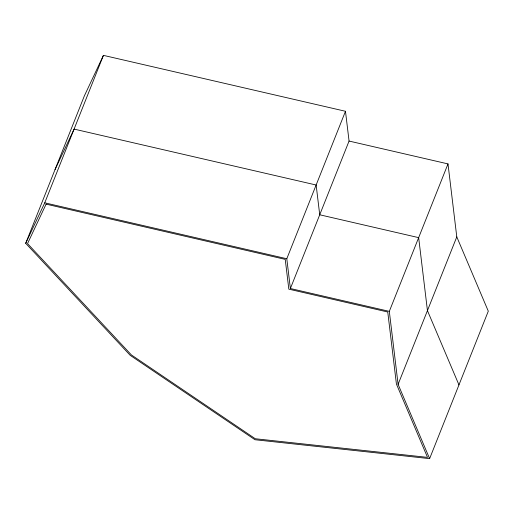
<?xml version="1.0" encoding="UTF-8"?>
<svg xmlns="http://www.w3.org/2000/svg" width="514" height="514" viewBox="0 0 514 514"><rect width="100%" height="100%" fill="white"/><g stroke="black" fill="none" stroke-linecap="round" stroke-linejoin="round"><path stroke-width="0.77" d="M25.7 243.308L84.38 95.848L103.43 55.364L345.479 111.281L349.064 141.054L290.384 288.515L389.316 311.368L398.099 384.337L429.62 458.636L254.983 439.733L130.222 355.347L25.7 243.308L44.75 202.824L103.43 55.364M290.384 288.515L286.799 258.741L345.479 111.281M389.316 311.368L447.996 163.908L349.064 141.054M398.099 384.337L456.785 236.877L447.996 163.908M429.62 458.636L488.3 311.176L456.785 236.877M55.043 169.581L74.093 129.098L316.142 185.014L319.727 214.781L418.659 237.641L427.442 310.61L458.957 384.902M44.75 202.824L286.799 258.741M46.099 204.135L27.538 243.597L131.417 354.949L255.285 438.738L427.526 457.376L396.422 384.054L387.749 312.004L288.817 289.151L285.231 259.377L46.099 204.135"/></g></svg>
